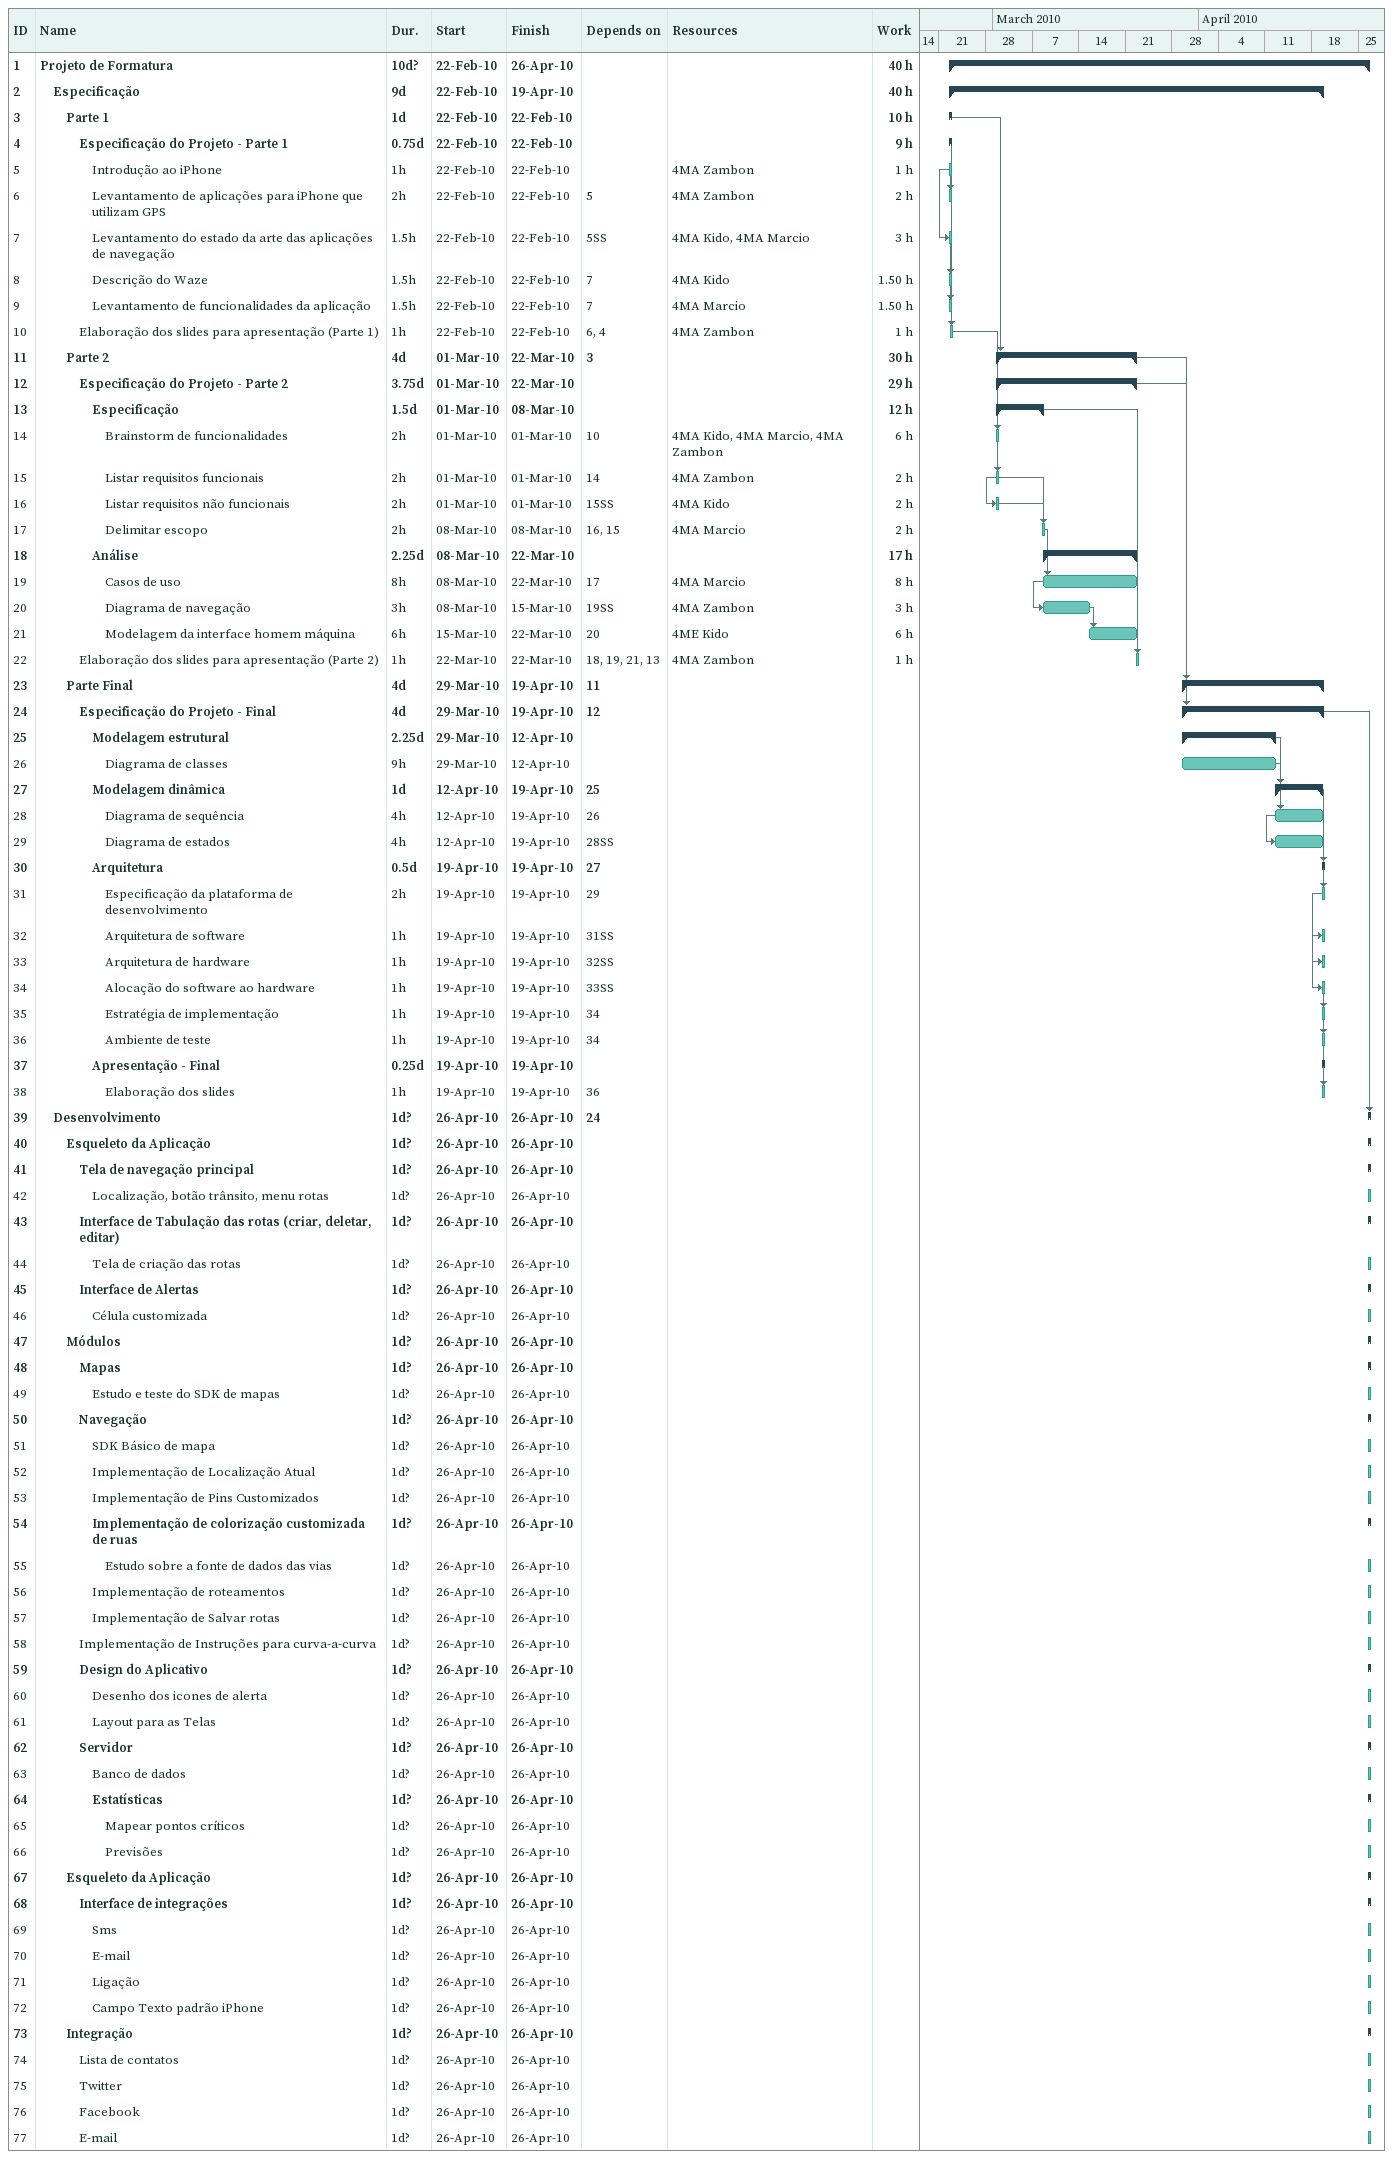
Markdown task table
| ID | Level | Task | Duration | Start | Finish | Predecessors | Resources | Work (h) |
|---|---|---|---|---|---|---|---|---|
| 1 | 1 | **Projeto de Formatura** | 10d? | 2010-02-22 | 2010-04-26 |  |  | 40 |
| 2 | 2 | **Especificação** | 9d | 2010-02-22 | 2010-04-19 |  |  | 40 |
| 3 | 3 | **Parte 1** | 1d | 2010-02-22 | 2010-02-22 |  |  | 10 |
| 4 | 4 | **Especificação do Projeto - Parte 1** | 0.75d | 2010-02-22 | 2010-02-22 |  |  | 9 |
| 5 | 5 | Introdução ao iPhone | 1h | 2010-02-22 | 2010-02-22 |  | 4MA Zambon | 1 |
| 6 | 5 | Levantamento de aplicações para iPhone que utilizam GPS | 2h | 2010-02-22 | 2010-02-22 | 5 | 4MA Zambon | 2 |
| 7 | 5 | Levantamento do estado da arte das aplicações de navegação | 1.5h | 2010-02-22 | 2010-02-22 | 5SS | 4MA Kido, 4MA Marcio | 3 |
| 8 | 5 | Descrição do Waze | 1.5h | 2010-02-22 | 2010-02-22 | 7 | 4MA Kido | 1.50 |
| 9 | 5 | Levantamento de funcionalidades da aplicação | 1.5h | 2010-02-22 | 2010-02-22 | 7 | 4MA Marcio | 1.50 |
| 10 | 4 | Elaboração dos slides para apresentação (Parte 1) | 1h | 2010-02-22 | 2010-02-22 | 6, 4 | 4MA Zambon | 1 |
| 11 | 3 | **Parte 2** | 4d | 2010-03-01 | 2010-03-22 | 3 |  | 30 |
| 12 | 4 | **Especificação do Projeto - Parte 2** | 3.75d | 2010-03-01 | 2010-03-22 |  |  | 29 |
| 13 | 5 | **Especificação** | 1.5d | 2010-03-01 | 2010-03-08 |  |  | 12 |
| 14 | 6 | Brainstorm de funcionalidades | 2h | 2010-03-01 | 2010-03-01 | 10 | 4MA Kido, 4MA Marcio, 4MA Zambon | 6 |
| 15 | 6 | Listar requisitos funcionais | 2h | 2010-03-01 | 2010-03-01 | 14 | 4MA Zambon | 2 |
| 16 | 6 | Listar requisitos não funcionais | 2h | 2010-03-01 | 2010-03-01 | 15SS | 4MA Kido | 2 |
| 17 | 6 | Delimitar escopo | 2h | 2010-03-08 | 2010-03-08 | 16, 15 | 4MA Marcio | 2 |
| 18 | 5 | **Análise** | 2.25d | 2010-03-08 | 2010-03-22 |  |  | 17 |
| 19 | 6 | Casos de uso | 8h | 2010-03-08 | 2010-03-22 | 17 | 4MA Marcio | 8 |
| 20 | 6 | Diagrama de navegação | 3h | 2010-03-08 | 2010-03-15 | 19SS | 4MA Zambon | 3 |
| 21 | 6 | Modelagem da interface homem máquina | 6h | 2010-03-15 | 2010-03-22 | 20 | 4ME Kido | 6 |
| 22 | 4 | Elaboração dos slides para apresentação (Parte 2) | 1h | 2010-03-22 | 2010-03-22 | 18, 19, 21, 13 | 4MA Zambon | 1 |
| 23 | 3 | **Parte Final** | 4d | 2010-03-29 | 2010-04-19 | 11 |  |  |
| 24 | 4 | **Especificação do Projeto - Final** | 4d | 2010-03-29 | 2010-04-19 | 12 |  |  |
| 25 | 5 | **Modelagem estrutural** | 2.25d | 2010-03-29 | 2010-04-12 |  |  |  |
| 26 | 6 | Diagrama de classes | 9h | 2010-03-29 | 2010-04-12 |  |  |  |
| 27 | 5 | **Modelagem dinâmica** | 1d | 2010-04-12 | 2010-04-19 | 25 |  |  |
| 28 | 6 | Diagrama de sequência | 4h | 2010-04-12 | 2010-04-19 | 26 |  |  |
| 29 | 6 | Diagrama de estados | 4h | 2010-04-12 | 2010-04-19 | 28SS |  |  |
| 30 | 5 | **Arquitetura** | 0.5d | 2010-04-19 | 2010-04-19 | 27 |  |  |
| 31 | 6 | Especificação da plataforma de desenvolvimento | 2h | 2010-04-19 | 2010-04-19 | 29 |  |  |
| 32 | 6 | Arquitetura de software | 1h | 2010-04-19 | 2010-04-19 | 31SS |  |  |
| 33 | 6 | Arquitetura de hardware | 1h | 2010-04-19 | 2010-04-19 | 32SS |  |  |
| 34 | 6 | Alocação do software ao hardware | 1h | 2010-04-19 | 2010-04-19 | 33SS |  |  |
| 35 | 6 | Estratégia de implementação | 1h | 2010-04-19 | 2010-04-19 | 34 |  |  |
| 36 | 6 | Ambiente de teste | 1h | 2010-04-19 | 2010-04-19 | 34 |  |  |
| 37 | 5 | **Apresentação - Final** | 0.25d | 2010-04-19 | 2010-04-19 |  |  |  |
| 38 | 6 | Elaboração dos slides | 1h | 2010-04-19 | 2010-04-19 | 36 |  |  |
| 39 | 2 | **Desenvolvimento** | 1d? | 2010-04-26 | 2010-04-26 | 24 |  |  |
| 40 | 3 | **Esqueleto da Aplicação** | 1d? | 2010-04-26 | 2010-04-26 |  |  |  |
| 41 | 4 | **Tela de navegação principal** | 1d? | 2010-04-26 | 2010-04-26 |  |  |  |
| 42 | 5 | Localização, botão trânsito, menu rotas | 1d? | 2010-04-26 | 2010-04-26 |  |  |  |
| 43 | 4 | **Interface de Tabulação das rotas (criar, deletar, editar)** | 1d? | 2010-04-26 | 2010-04-26 |  |  |  |
| 44 | 5 | Tela de criação das rotas | 1d? | 2010-04-26 | 2010-04-26 |  |  |  |
| 45 | 4 | **Interface de Alertas** | 1d? | 2010-04-26 | 2010-04-26 |  |  |  |
| 46 | 5 | Célula customizada | 1d? | 2010-04-26 | 2010-04-26 |  |  |  |
| 47 | 3 | **Módulos** | 1d? | 2010-04-26 | 2010-04-26 |  |  |  |
| 48 | 4 | **Mapas** | 1d? | 2010-04-26 | 2010-04-26 |  |  |  |
| 49 | 5 | Estudo e teste do SDK de mapas | 1d? | 2010-04-26 | 2010-04-26 |  |  |  |
| 50 | 4 | **Navegação** | 1d? | 2010-04-26 | 2010-04-26 |  |  |  |
| 51 | 5 | SDK Básico de mapa | 1d? | 2010-04-26 | 2010-04-26 |  |  |  |
| 52 | 5 | Implementação de Localização Atual | 1d? | 2010-04-26 | 2010-04-26 |  |  |  |
| 53 | 5 | Implementação de Pins Customizados | 1d? | 2010-04-26 | 2010-04-26 |  |  |  |
| 54 | 5 | **Implementação de colorização customizada de ruas** | 1d? | 2010-04-26 | 2010-04-26 |  |  |  |
| 55 | 6 | Estudo sobre a fonte de dados das vias | 1d? | 2010-04-26 | 2010-04-26 |  |  |  |
| 56 | 5 | Implementação de roteamentos | 1d? | 2010-04-26 | 2010-04-26 |  |  |  |
| 57 | 5 | Implementação de Salvar rotas | 1d? | 2010-04-26 | 2010-04-26 |  |  |  |
| 58 | 4 | Implementação de Instruções para curva-a-curva | 1d? | 2010-04-26 | 2010-04-26 |  |  |  |
| 59 | 4 | **Design do Aplicativo** | 1d? | 2010-04-26 | 2010-04-26 |  |  |  |
| 60 | 5 | Desenho dos icones de alerta | 1d? | 2010-04-26 | 2010-04-26 |  |  |  |
| 61 | 5 | Layout para as Telas | 1d? | 2010-04-26 | 2010-04-26 |  |  |  |
| 62 | 4 | **Servidor** | 1d? | 2010-04-26 | 2010-04-26 |  |  |  |
| 63 | 5 | Banco de dados | 1d? | 2010-04-26 | 2010-04-26 |  |  |  |
| 64 | 5 | **Estatísticas** | 1d? | 2010-04-26 | 2010-04-26 |  |  |  |
| 65 | 6 | Mapear pontos críticos | 1d? | 2010-04-26 | 2010-04-26 |  |  |  |
| 66 | 6 | Previsões | 1d? | 2010-04-26 | 2010-04-26 |  |  |  |
| 67 | 3 | **Esqueleto da Aplicação** | 1d? | 2010-04-26 | 2010-04-26 |  |  |  |
| 68 | 4 | **Interface de integrações** | 1d? | 2010-04-26 | 2010-04-26 |  |  |  |
| 69 | 5 | Sms | 1d? | 2010-04-26 | 2010-04-26 |  |  |  |
| 70 | 5 | E-mail | 1d? | 2010-04-26 | 2010-04-26 |  |  |  |
| 71 | 5 | Ligação | 1d? | 2010-04-26 | 2010-04-26 |  |  |  |
| 72 | 5 | Campo Texto padrão iPhone | 1d? | 2010-04-26 | 2010-04-26 |  |  |  |
| 73 | 3 | **Integração** | 1d? | 2010-04-26 | 2010-04-26 |  |  |  |
| 74 | 4 | Lista de contatos | 1d? | 2010-04-26 | 2010-04-26 |  |  |  |
| 75 | 4 | Twitter | 1d? | 2010-04-26 | 2010-04-26 |  |  |  |
| 76 | 4 | Facebook | 1d? | 2010-04-26 | 2010-04-26 |  |  |  |
| 77 | 4 | E-mail | 1d? | 2010-04-26 | 2010-04-26 |  |  |  |
